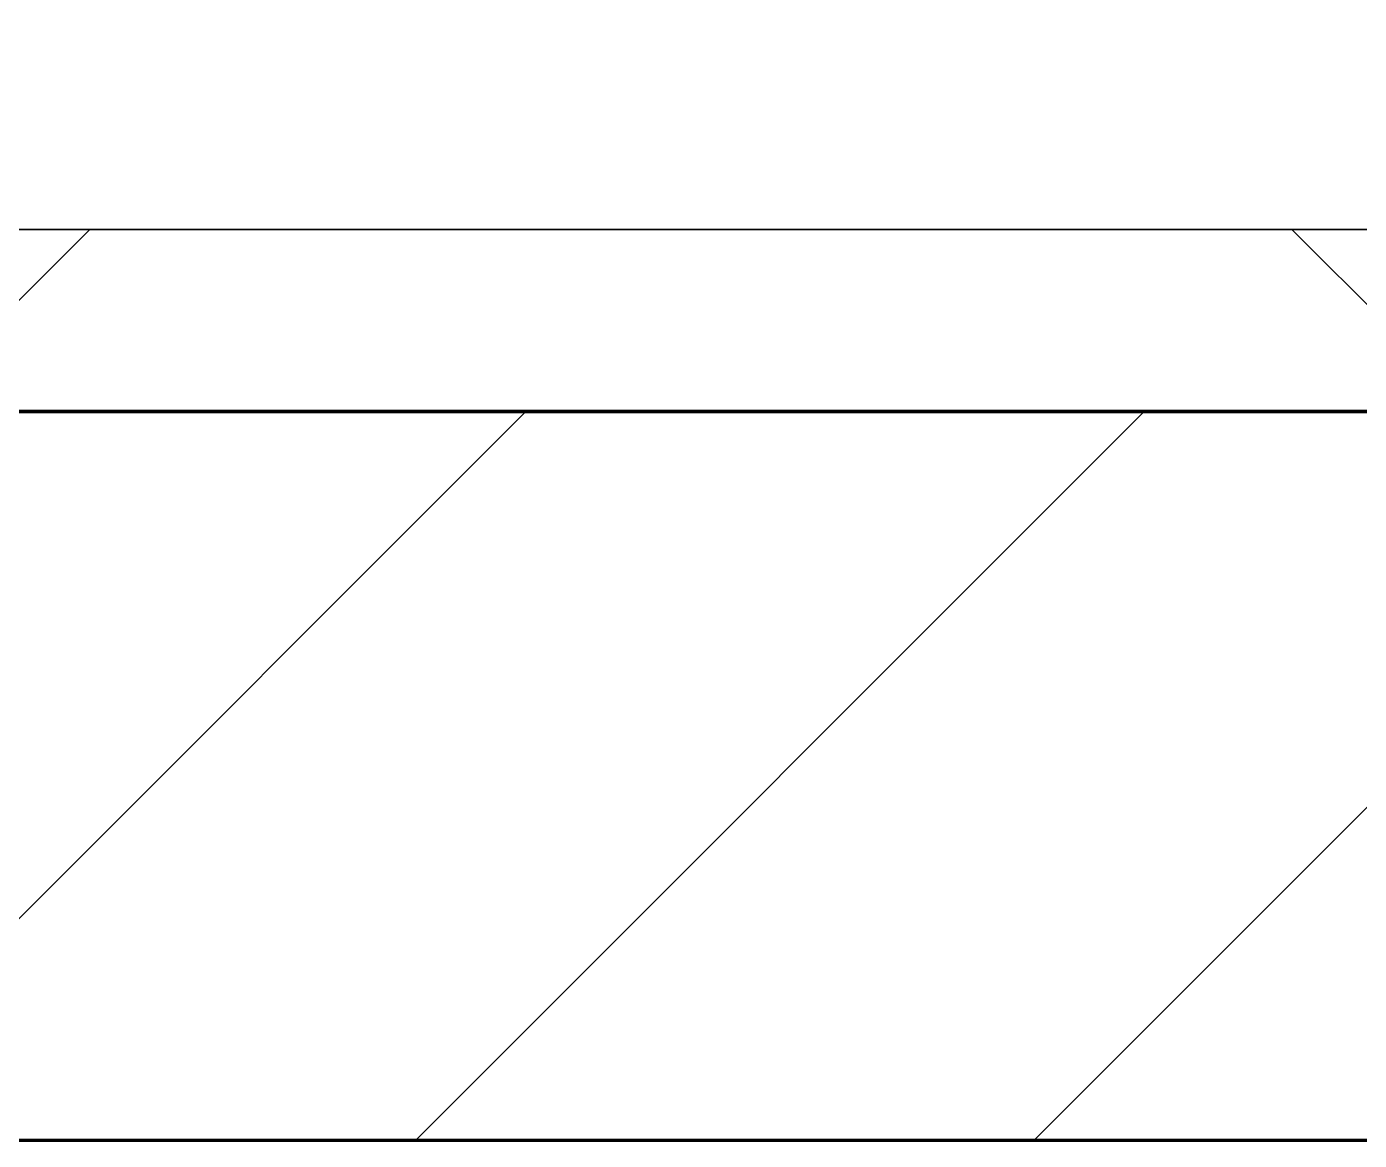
# Model space of a CAD drawing. Header units: millimetres. Extents: x -853432 to -773672, y -18171 to 22484.
# Drawn here: x -816678.2 to -816312.5, y -4021 to -3715.3 of the extents above; entities that cross this region are included whole.
import ezdxf
from ezdxf.xclip import XClip

# ---------------------------------------------------------------- set-up
doc = ezdxf.new("R2010")
doc.units = ezdxf.units.MM
doc.header["$XCLIPFRAME"] = 0
for name, color, linetype, lineweight in [('A-GLAZ-CURT', 2, 'Continuous', 9), ('A-WALL', 5, 'Continuous', 35), ('A-WALL-FNSH', 2, 'Continuous', 35), ('A-WALL-PATT', 1, 'Continuous', 35)]:
    doc.layers.add(name, color=color, linetype=linetype, lineweight=lineweight)
doc.layers.add('A11_ALU.SOLID SHEET', color=2, linetype='Continuous')

# ---------------------------------------------------------------- blocks, each defined once
blk = doc.blocks.new('PPLS-PP19_Custom Tile Pattern - Custom Tile Pattern-V117-4251-01 ENLARGED CONCOURSE LEVEL - REFLECTED CEILING PLAN - SHEET 2')
at = {"layer": 'A-GLAZ-CURT'}
for p, q in [((-300, 0), (300, 0)), ((300, 0), (-300, 0)), ((195.99, 0), (213.31, 0)), ((213.31, 0), (195.99, 0)), ((230.06, 0), (300, 0)), ((-300, -50), (300, -50)), ((300, -50), (-300, -50))]:
    blk.add_line(p, q, dxfattribs=at)
for points, knots in [([(-126.5, 0), (-122.44, 0), (-108.71, 0), (-86.68, 0), (-63.44, 0), (-54.4, 0), (-48.53, 0), (-30.79, 0), (-18.03, 0), (8.61, 0), (15.02, 0), (22.91, 0), (31, 0), (39.04, 0), (51.19, 0), (58.74, 0), (61.34, 0), (61.45, 0)], [-5231.017328, -5231.017328, -5231.017328, -5231.017328, -4994.692869, -4542.524482, -4008.285538, -3689.699207, -3546.54457, -3315.260113, -2864.387349, -2439.246196, -2084.094819, -1956.422387, -1818.904206, -1645.594513, -1443.202566, -1228.752106, -1120.932285, -1120.932285, -1120.932285, -1120.932285]), ([(9.32, 0), (9.08, 0), (7.65, 0), (2.57, 0), (-12.23, 0), (-25.64, 0), (-40, 0), (-56.24, 0), (-75.59, 0), (-94, 0), (-112.01, 0), (-114.94, 0), (-115.63, 0)], [-2922.926651, -2922.926651, -2922.926651, -2922.926651, -2882.788014, -2720.818881, -2518.50168, -2125.455881, -1792.521578, -1466.981642, -1208.454564, -789.402658, -501.969187, -243.577221, -243.577221, -243.577221, -243.577221]), ([(31.18, 0), (25.97, 0), (11.99, 0), (-16.92, 0), (-47.42, 0), (-65.77, 0), (-66.37, 0), (-66.38, 0)], [-4496.803627, -4496.803627, -4496.803627, -4496.803627, -4222.080604, -3745.412743, -2981.410125, -2542.574734, -2498.224237, -2498.224237, -2498.224237, -2498.224237]), ([(30.82, 0), (29.27, 0), (20.14, 0), (3.54, 0), (-16.58, 0), (-34.76, 0), (-36.04, 0)], [-10462.034656, -10462.034656, -10462.034656, -10462.034656, -10363.088938, -9884.23066, -9424.652049, -9182.880979, -9182.880979, -9182.880979, -9182.880979]), ([(-30.52, 0), (-27.11, 0), (-17.83, 0), (5.99, 0), (22.06, 0), (37.44, 0), (45.92, 0), (57.76, 0), (64.47, 0), (72.74, 0), (75.22, 0), (76.03, 0), (76.21, 0)], [-2323.618664, -2323.618664, -2323.618664, -2323.618664, -2142.497158, -1716.209403, -1206.526904, -1089.329421, -901.315459, -753.071572, -495.328968, -421.953223, -334.951786, -290.452333, -290.452333, -290.452333, -290.452333]), ([(76.63, 0), (74.8, 0), (67.65, 0), (53.52, 0), (37, 0), (24.07, 0), (12.82, 0), (-0.21, 0), (-10.04, 0), (-13.6, 0)], [-3095.572228, -3095.572228, -3095.572228, -3095.572228, -2950.589685, -2634.532728, -2313.748533, -2106.613311, -1925.670641, -1617.263037, -1430.222749, -1430.222749, -1430.222749, -1430.222749]), ([(-13.59, 0), (-12.44, 0), (-5.74, 0), (4.23, 0), (9.64, 0), (10.14, 0), (10.18, 0)], [-3651.960613, -3651.960613, -3651.960613, -3651.960613, -3589.737505, -3285.047089, -3066.359526, -3044.715262, -3044.715262, -3044.715262, -3044.715262]), ([(8.33, 0), (8.19, 0), (7.18, 0), (1.09, 0), (-7.68, 0), (-12.97, 0)], [-3574.286521, -3574.286521, -3574.286521, -3574.286521, -3526.962355, -3285.499107, -2978.572101, -2978.572101, -2978.572101, -2978.572101]), ([(-12.76, 0), (-8.93, 0), (9.67, 0), (33.59, 0), (50.82, 0), (55.35, 0)], [-454.035567, -454.035567, -454.035567, -454.035567, -429.606584, -390.253598, -376.313061, -376.313061, -376.313061, -376.313061]), ([(-12.66, 0), (-6.97, 0), (12.49, 0), (43.36, 0), (70.92, 0), (82.12, 0), (83.66, 0)], [-5675.215751, -5675.215751, -5675.215751, -5675.215751, -5340.621928, -4573.028122, -4094.177415, -3869.465285, -3869.465285, -3869.465285, -3869.465285]), ([(55.35, 0), (54.95, 0), (50.31, 0), (39.61, 0), (24.74, 0), (4.72, 0), (-8.18, 0), (-12.6, 0)], [-4348.182298, -4348.182298, -4348.182298, -4348.182298, -4326.416877, -4098.545751, -3766.694881, -3333.063701, -3098.158219, -3098.158219, -3098.158219, -3098.158219]), ([(-12.5, 0), (-12.27, 0), (-7.43, 0), (2.08, 0), (13.15, 0), (21.24, 0), (24.62, 0), (24.72, 0), (24.72, 0)], [-5063.572571, -5063.572571, -5063.572571, -5063.572571, -5050.479954, -4785.90057, -4596.498881, -4445.288762, -4384.376941, -4376.041937, -4376.041937, -4376.041937, -4376.041937]), ([(-2.63, 0), (-2.47, 0), (-1.22, 0), (4.92, 0), (15.97, 0), (22.54, 0), (24.49, 0)], [-226.825321, -226.825321, -226.825321, -226.825321, -220.269177, -206.416616, -198.214427, -187.717507, -187.717507, -187.717507, -187.717507]), ([(55.35, 0), (48.72, 0), (35.08, 0), (12, 0), (3.08, 0), (-1.67, 0), (-2.25, 0)], [-327.491597, -327.491597, -327.491597, -327.491597, -307.516438, -285.83788, -246.234814, -234.646884, -234.646884, -234.646884, -234.646884]), ([(24.69, 0), (24.54, 0), (20.99, 0), (15.48, 0), (10.8, 0), (9.63, 0)], [-4368.572414, -4368.572414, -4368.572414, -4368.572414, -4306.476363, -4080.000647, -3772.857994, -3772.857994, -3772.857994, -3772.857994]), ([(18.16, 0), (19.15, 0), (24.25, 0), (25.66, 0), (26.12, 0)], [-5700.113719, -5700.113719, -5700.113719, -5700.113719, -5554.232259, -5302.431367, -5302.431367, -5302.431367, -5302.431367]), ([(55.35, 0), (54.51, 0), (49.99, 0), (43.81, 0), (29.53, 0), (20.67, 0), (18.85, 0), (18.16, 0)], [-6599.549743, -6599.549743, -6599.549743, -6599.549743, -6548.303034, -6314.283804, -6135.05769, -5972.647715, -5832.674503, -5832.674503, -5832.674503, -5832.674503]), ([(27.44, 0), (27.9, 0), (29.54, 0), (38.07, 0), (53.39, 0), (71.67, 0), (84.83, 0), (86.01, 0), (92.51, 0), (94.33, 0)], [-5037.309798, -5037.309798, -5037.309798, -5037.309798, -4887.603822, -4705.298446, -4353.683244, -3960.84581, -3759.045785, -3336.541051, -2783.776468, -2783.776468, -2783.776468, -2783.776468]), ([(27.89, 0), (29.09, 0), (33.4, 0), (48.37, 0), (71.92, 0), (100.09, 0), (114.87, 0), (124.27, 0)], [-147.777612, -147.777612, -147.777612, -147.777612, -135.792042, -118.513713, -97.899267, -63.759246, -40.387153, -40.387153, -40.387153, -40.387153]), ([(53.18, 0), (53.06, 0), (52.22, 0), (44.99, 0), (36.46, 0), (30.82, 0)], [-622.740158, -622.740158, -622.740158, -622.740158, -566.066452, -360.610861, 0, 0, 0, 0]), ([(136.44, 0), (121.66, 0), (86.93, 0), (51.16, 0), (31.18, 0)], [-106.750556, -106.750556, -106.750556, -106.750556, -59.610984, 0, 0, 0, 0]), ([(168.37, 0), (167.68, 0), (162.47, 0), (147.02, 0), (109.77, 0), (76.86, 0), (57.82, 0), (46.51, 0), (41.18, 0), (36.02, 0), (35.54, 0), (35.54, 0)], [-543.375029, -543.375029, -543.375029, -543.375029, -530.793311, -458.593899, -401.860199, -357.622665, -341.267687, -334.000314, -326.15566, -319.318397, -317.489778, -317.489778, -317.489778, -317.489778]), ([(36.29, 0), (37.77, 0), (46.23, 0), (52.16, 0), (55.4, 0)], [-314.598523, -314.598523, -314.598523, -314.598523, -305.899624, -293.589392, -293.589392, -293.589392, -293.589392]), ([(61.47, 0), (61.47, 0), (61.21, 0), (57.11, 0), (55.28, 0), (55.23, 0)], [-1113.311073, -1113.311073, -1113.311073, -1113.311073, -1096.402191, -891.204116, -885.816572, -885.816572, -885.816572, -885.816572]), ([(114.39, 0), (114.2, 0), (112.08, 0), (105.42, 0), (92.38, 0), (85.59, 0), (74.4, 0), (63.43, 0), (57.79, 0), (55.6, 0)], [-8148.58938, -8148.58938, -8148.58938, -8148.58938, -8105.191388, -7723.759874, -7531.75727, -7135.649961, -6924.452779, -6738.82075, -6604.646129, -6604.646129, -6604.646129, -6604.646129]), ([(55.8, 0), (65.42, 0), (88.66, 0), (111.3, 0), (124.3, 0)], [-375.858057, -375.858057, -375.858057, -375.858057, -346.313304, -305.509208, -305.509208, -305.509208, -305.509208]), ([(56.29, 0), (57.66, 0), (68.56, 0), (95.91, 0), (116.14, 0), (123.92, 0), (124.34, 0)], [-292.458861, -292.458861, -292.458861, -292.458861, -287.17622, -249.500363, -194.761443, -191.5398, -191.5398, -191.5398, -191.5398]), ([(103.09, 0), (101.08, 0), (86.31, 0), (70.44, 0), (56.91, 0), (56.36, 0)], [-375.435014, -375.435014, -375.435014, -375.435014, -369.147452, -330.153101, -328.505637, -328.505637, -328.505637, -328.505637]), ([(76.22, 0), (75.58, 0), (73.64, 0), (71.05, 0), (70.61, 0)], [-193.634889, -193.634889, -193.634889, -193.634889, -31.537676, 0, 0, 0, 0]), ([(94.4, 0), (94.4, 0), (94.64, 0), (99.11, 0), (108.97, 0), (120.79, 0), (139.94, 0), (163.31, 0), (185.23, 0), (193.62, 0), (194.69, 0), (194.79, 0)], [-2348.345796, -2348.345796, -2348.345796, -2348.345796, -2310.419338, -2233.599744, -2052.234781, -1843.028543, -1530.39897, -1095.004608, -529.74427, -295.064701, -265.121568, -265.121568, -265.121568, -265.121568]), ([(124.11, 0), (123.18, 0), (121.54, 0), (114.96, 0), (108.04, 0), (103.09, 0)], [-27.957927, -27.957927, -27.957927, -27.957927, -22.807238, -15.488593, 0, 0, 0, 0]), ([(124.05, 0), (122.91, 0), (118.24, 0), (114.23, 0), (111.98, 0), (105.66, 0), (105.23, 0), (105.23, 0)], [-9520.983381, -9520.983381, -9520.983381, -9520.983381, -9453.21225, -9220.200448, -9012.77275, -8966.157302, -8929.495943, -8929.495943, -8929.495943, -8929.495943]), ([(105.26, 0), (105.52, 0), (111.01, 0), (112.65, 0), (113.59, 0)], [-8920.561005, -8920.561005, -8920.561005, -8920.561005, -8814.835624, -8577.462505, -8577.462505, -8577.462505, -8577.462505]), ([(129.02, 0), (129.02, 0), (126.4, 0), (124.85, 0), (124.26, 0)], [-35.386604, -35.386604, -35.386604, -35.386604, -31.430235, -28.227236, -28.227236, -28.227236, -28.227236]), ([(157.9, 0), (156.77, 0), (151.67, 0), (143.29, 0), (134.04, 0), (127.67, 0), (124.98, 0), (124.28, 0)], [-10292.955006, -10292.955006, -10292.955006, -10292.955006, -10098.273015, -9847.788484, -9677.714971, -9567.007022, -9525.598262, -9525.598262, -9525.598262, -9525.598262]), ([(124.81, 0), (125.17, 0), (126.85, 0), (128.63, 0), (128.95, 0)], [-39.939895, -39.939895, -39.939895, -39.939895, -39.050993, -35.895543, -35.895543, -35.895543, -35.895543]), ([(124.99, 0), (129.26, 0), (133.78, 0), (138.28, 0), (138.53, 0)], [-304.787593, -304.787593, -304.787593, -304.787593, -291.370682, -290.5735, -290.5735, -290.5735, -290.5735]), ([(128.58, 0), (128.8, 0), (130.16, 0), (139.26, 0), (152.67, 0), (161.24, 0), (162.19, 0), (162.75, 0)], [-633.326174, -633.326174, -633.326174, -633.326174, -627.736123, -618.981161, -602.094757, -592.980799, -581.414464, -581.414464, -581.414464, -581.414464]), ([(137.1, 0), (136, 0), (133.64, 0), (129.87, 0), (129.11, 0)], [-670.405967, -670.405967, -670.405967, -670.405967, -651.020627, -640.742133, -640.742133, -640.742133, -640.742133]), ([(193.8, 0), (193.33, 0), (190.11, 0), (183.13, 0), (171, 0), (161.95, 0), (161.28, 0), (158.35, 0), (157.85, 0), (157.77, 0)], [-11665.349007, -11665.349007, -11665.349007, -11665.349007, -11565.880756, -11105.624034, -10839.086983, -10768.332124, -10666.779182, -10580.760289, -10550.278881, -10550.278881, -10550.278881, -10550.278881]), ([(261.57, 0), (260.91, 0), (241.38, 0), (207.11, 0), (177.41, 0), (159.34, 0), (158.33, 0), (158.3, 0)], [-246.705498, -246.705498, -246.705498, -246.705498, -244.693688, -187.987675, -143.776725, -129.632772, -123.352749, -123.352749, -123.352749, -123.352749]), ([(159.07, 0), (159.13, 0), (160.84, 0), (165.21, 0), (174.15, 0), (185.98, 0), (208.82, 0), (219.42, 0), (230.06, 0)], [-115.643202, -115.643202, -115.643202, -115.643202, -114.681583, -87.660824, -65.295536, -41.623857, -24.459831, 0, 0, 0, 0]), ([(162.75, 0), (165.4, 0), (170.91, 0), (172.61, 0), (172.61, 0)], [-111.264224, -111.264224, -111.264224, -111.264224, -56.742688, -19.085662, -19.085662, -19.085662, -19.085662]), ([(247.1, 0), (246.76, 0), (245.04, 0), (238.34, 0), (226.56, 0), (221.1, 0), (200.27, 0), (182.99, 0), (174.27, 0), (169.67, 0), (168.99, 0)], [-9649.085549, -9649.085549, -9649.085549, -9649.085549, -9581.591397, -9406.094246, -9221.510254, -9016.44624, -8717.832359, -8253.978395, -8152.463617, -8069.855175, -8069.855175, -8069.855175, -8069.855175]), ([(215.22, 0), (214.62, 0), (210.55, 0), (203.98, 0), (187.54, 0), (175.3, 0), (169.49, 0)], [-203.825446, -203.825446, -203.825446, -203.825446, -198.527383, -184.406837, -162.427601, -142.916156, -142.916156, -142.916156, -142.916156]), ([(171.51, 0), (176.48, 0), (193.23, 0), (201.73, 0), (208.81, 0), (213.9, 0), (241.96, 0), (266.73, 0), (281.71, 0), (291.71, 0), (296.52, 0), (297.86, 0), (298.09, 0)], [-7971.819559, -7971.819559, -7971.819559, -7971.819559, -7784.112253, -7606.717214, -7289.299508, -7042.621073, -6582.165592, -6068.460911, -5766.029927, -5566.724884, -5280.360606, -5199.253518, -5199.253518, -5199.253518, -5199.253518]), ([(172.07, 0), (177.66, 0), (187.87, 0), (201.08, 0), (207.47, 0), (213.96, 0), (215.11, 0)], [-255.364076, -255.364076, -255.364076, -255.364076, -237.955587, -223.92608, -215.862851, -208.75215, -208.75215, -208.75215, -208.75215]), ([(262.18, 0), (248.79, 0), (230.04, 0), (219.94, 0), (219.02, 0)], [-11866.954842, -11866.954842, -11866.954842, -11866.954842, -11162.864862, -10856.732305, -10856.732305, -10856.732305, -10856.732305]), ([(219.9, 0), (220.86, 0), (227.84, 0), (242.06, 0), (246.54, 0), (246.96, 0)], [-10670.940496, -10670.940496, -10670.940496, -10670.940496, -10511.382485, -9925.173265, -9834.877357, -9834.877357, -9834.877357, -9834.877357]), ([(300, 0), (288.22, 0), (275.74, 0), (263.36, 0), (262.84, 0)], [-12528.858583, -12528.858583, -12528.858583, -12528.858583, -11905.454923, -11878.587253, -11878.587253, -11878.587253, -11878.587253]), ([(284.76, 0), (284.76, 0), (285.09, 0), (287.47, 0), (293.59, 0), (297.76, 0), (300, 0)], [-4110.630118, -4110.630118, -4110.630118, -4110.630118, -4053.389046, -3959.664717, -3862.421465, -3746.95702, -3746.95702, -3746.95702, -3746.95702]), ([(297.38, 0), (295.84, 0), (291.62, 0), (285.38, 0), (284.87, 0)], [-4803.172655, -4803.172655, -4803.172655, -4803.172655, -4358.271401, -4143.037883, -4143.037883, -4143.037883, -4143.037883])]:
    blk.add_open_spline(points, degree=3, knots=knots, dxfattribs=at)
for points in [[(24.49, 0), (25.23, 0), (25.72, 0), (26.04, 0)], [(54.9, 0), (53.99, 0), (53.69, 0), (53.56, 0)], [(70.61, 0), (66.58, 0), (61.23, 0), (55.83, 0)], [(80.35, 0), (79.57, 0), (78.27, 0), (76.63, 0)], [(84.06, 0), (83.48, 0), (82.41, 0), (81.72, 0)], [(125.26, 0), (129.84, 0), (132.71, 0), (134.6, 0)], [(168.74, 0), (168.74, 0), (169.81, 0), (171.51, 0)], [(195.11, 0), (194.91, 0), (194.44, 0), (193.8, 0)], [(300, 0), (287.4, 0), (274.8, 0), (262.18, 0)]]:
    blk.add_open_spline(points, degree=3, dxfattribs=at)
blk = doc.blocks.new('PPLS-PP19_Custom Tile Pattern - Custom Tile Pattern-V118-4251-01 ENLARGED CONCOURSE LEVEL - REFLECTED CEILING PLAN - SHEET 2')
at = {"layer": 'A-GLAZ-CURT'}
for p, q in [((-300, 0), (300, 0)), ((300, 0), (-300, 0)), ((-293.07, 0), (-275.75, 0)), ((-275.75, 0), (-293.07, 0)), ((-300, -50), (300, -50)), ((300, -50), (-300, -50))]:
    blk.add_line(p, q, dxfattribs=at)
at = {"layer": 'A-GLAZ-CURT', "flags": 128}
for points in [[(-300, 0), (-291.56, 0), (-283.3, 0), (-275.2, 0), (-267.26, 0), (-259.45, 0), (-251.77, 0), (-244.2, 0), (-236.74, 0), (-229.36, 0), (-222.06, 0), (-214.83, 0), (-207.71, 0), (-200.76, 0)], [(-229.72, 0), (-236.97, 0), (-244.39, 0), (-251.96, 0), (-259.67, 0), (-267.51, 0), (-275.48, 0), (-283.55, 0), (-291.73, 0), (-300, 0)]]:
    blk.add_lwpolyline(points, dxfattribs=at)
at = {"layer": 'A-GLAZ-CURT'}
for points, knots in [([(-300, 0), (-284.65, 0), (-236.57, 0), (-179.44, 0), (-143.49, 0), (-130.98, 0)], [-5323.127839, -5323.127839, -5323.127839, -5323.127839, -4502.809032, -2700.551212, -1338.960449, -1338.960449, -1338.960449, -1338.960449]), ([(-199.93, 0), (-204.59, 0), (-229.91, 0), (-262.56, 0), (-294.48, 0), (-300, 0)], [-15455.810294, -15455.810294, -15455.810294, -15455.810294, -15131.813646, -13729.592194, -13439.944408, -13439.944408, -13439.944408, -13439.944408]), ([(-137.88, 0), (-140.56, 0), (-147.66, 0), (-147.69, 0), (-158.72, 0), (-174.02, 0), (-185.59, 0), (-209.77, 0), (-232.01, 0), (-255.22, 0), (-262.59, 0), (-264.9, 0), (-265.4, 0)], [-3187.727384, -3187.727384, -3187.727384, -3187.727384, -2919.378265, -2477.344047, -2237.412286, -2029.680487, -1755.085331, -1400.429864, -858.079193, -543.655514, -208.940337, 0, 0, 0, 0]), ([(-258.6, 0), (-257.91, 0), (-254.26, 0), (-241.25, 0), (-225.99, 0), (-213.1, 0), (-205.2, 0), (-201.08, 0), (-200.04, 0)], [-5722.54675, -5722.54675, -5722.54675, -5722.54675, -5657.471696, -5413.335975, -5017.494783, -4832.723979, -4666.091899, -4608.762483, -4608.762483, -4608.762483, -4608.762483]), ([(-200.66, 0), (-207.98, 0), (-217.77, 0), (-231.26, 0), (-233.46, 0), (-234, 0)], [-1365.823924, -1365.823924, -1365.823924, -1365.823924, -978.033455, -846.069444, -682.911962, -682.911962, -682.911962, -682.911962]), ([(-233.49, 0), (-233.44, 0), (-232.38, 0), (-230.74, 0), (-225.3, 0), (-223.63, 0)], [-455.274641, -455.274641, -455.274641, -455.274641, -440.605512, -119.536984, 0, 0, 0, 0])]:
    blk.add_open_spline(points, degree=3, knots=knots, dxfattribs=at)
blk = doc.blocks.new('*U634')
at = {"layer": 'A-GLAZ-CURT'}
for name, p in [('PPLS-PP19_Custom Tile Pattern - Custom Tile Pattern-V117-4251-01 ENLARGED CONCOURSE LEVEL - REFLECTED CEILING PLAN - SHEET 2', (19202.37, -7350)), ('PPLS-PP19_Custom Tile Pattern - Custom Tile Pattern-V118-4251-01 ENLARGED CONCOURSE LEVEL - REFLECTED CEILING PLAN - SHEET 2', (19802.37, -7350))]:
    blk.add_blockref(name, p, dxfattribs=at)
blk = doc.blocks.new('*U1213')
blk.add_lwpolyline([(22690, -750), (19166.45, -750), (19116.45, -700), (18966.44, -550), (-101025.39, -550), (-101025.39, -6704.96), (-96300, -6704.96), (-96300, -7350), (-94497.63, -7350), (17250, -7350), (17250, -6849.96), (18300, -6849.96), (22690, -6849.96)], close=True)

msp = doc.modelspace()

# ---------------------------------------------------------------- block references
at = {"layer": 'A11_ALU.SOLID SHEET'}
ref = msp.add_blockref('*U1213', (-744682.37, 3579.02), dxfattribs=at)
XClip(ref).set_block_clipping_path([(-104690.1238047112, -9620.0029952966), (-34092.6543255156, 14392.9971737705)])

# ---------------------------------------------------------------- next in the draw order: hatches: boundary and pattern name
at = {"layer": 'A-WALL-PATT', "lineweight": 9}
h = msp.add_hatch(dxfattribs=at)
h.set_pattern_fill('FP_4', color=256, style=0, pattern_type=2)
h.set_pattern_definition([(45, (0, 0), (-212.13203, 212.13203), []), (135, (0, 0), (-212.13203, -212.13203), [])])
h.paths.add_polyline_path([(-779464.45, -3820.98), (-778775.03, -3820.98), (-778775.03, -3770.98), (-827933.88, -3770.98), (-828045.79, -3820.98), (-779602.34, -3820.98)])
h.paths.add_polyline_path([(-828965.42, -3820.98), (-828156.1, -3820.98), (-828044.19, -3770.98), (-841032.37, -3770.98), (-841032.37, -3820.98), (-829103.3, -3820.98)])
h = msp.add_hatch(dxfattribs=at)
h.set_pattern_fill('FP_2', color=256, style=0, pattern_type=2)
h.set_pattern_definition([(45, (0, 0), (-84.852814, 84.852814), [])])
h.paths.add_polyline_path([(-779326.57, -4020.98), (-778775.03, -4020.98), (-778775.03, -3820.98), (-828045.79, -3820.98), (-828336.65, -3950.93), (-828355, -3909.85), (-828156.1, -3820.98), (-841232.37, -3820.98), (-841232.37, -4020.98), (-779878.11, -4020.98)])
h.paths.add_polyline_path([(-828280, -3860.98), (-828285, -3859.64), (-828288.66, -3855.98), (-828289.66, -3848.39), (-828287.07, -3844.76), (-828282.59, -3841.32), (-828280, -3840.98), (-828272.93, -3843.91), (-828270.34, -3848.39), (-828270.34, -3851.81), (-828272.93, -3858.05), (-828279.18, -3860.64)])

# ---------------------------------------------------------------- next in the draw order: linework, layer by layer
at = {"layer": 'A-WALL', "color": 7, "lineweight": 70}
for p, q in [((-817580, -3820.98), (-816380, -3820.98)), ((-816380, -3820.98), (-817580, -3820.98)), ((-816380, -3820.98), (-813980, -3820.98)), ((-813980, -3820.98), (-816380, -3820.98)), ((-816380, -4020.98), (-817580, -4020.98)), ((-813980, -4020.98), (-816380, -4020.98))]:
    msp.add_line(p, q, dxfattribs=at)
at = {"layer": 'A-WALL-FNSH', "color": 250}
for p, q in [((-817580, -3770.98), (-816380, -3770.98)), ((-816380, -3770.98), (-813980, -3770.98))]:
    msp.add_line(p, q, dxfattribs=at)

# ---------------------------------------------------------------- next in the draw order: block references
msp.add_blockref('*U634', (-835882.37, 3579.02))

doc.saveas('drawing.dxf')
